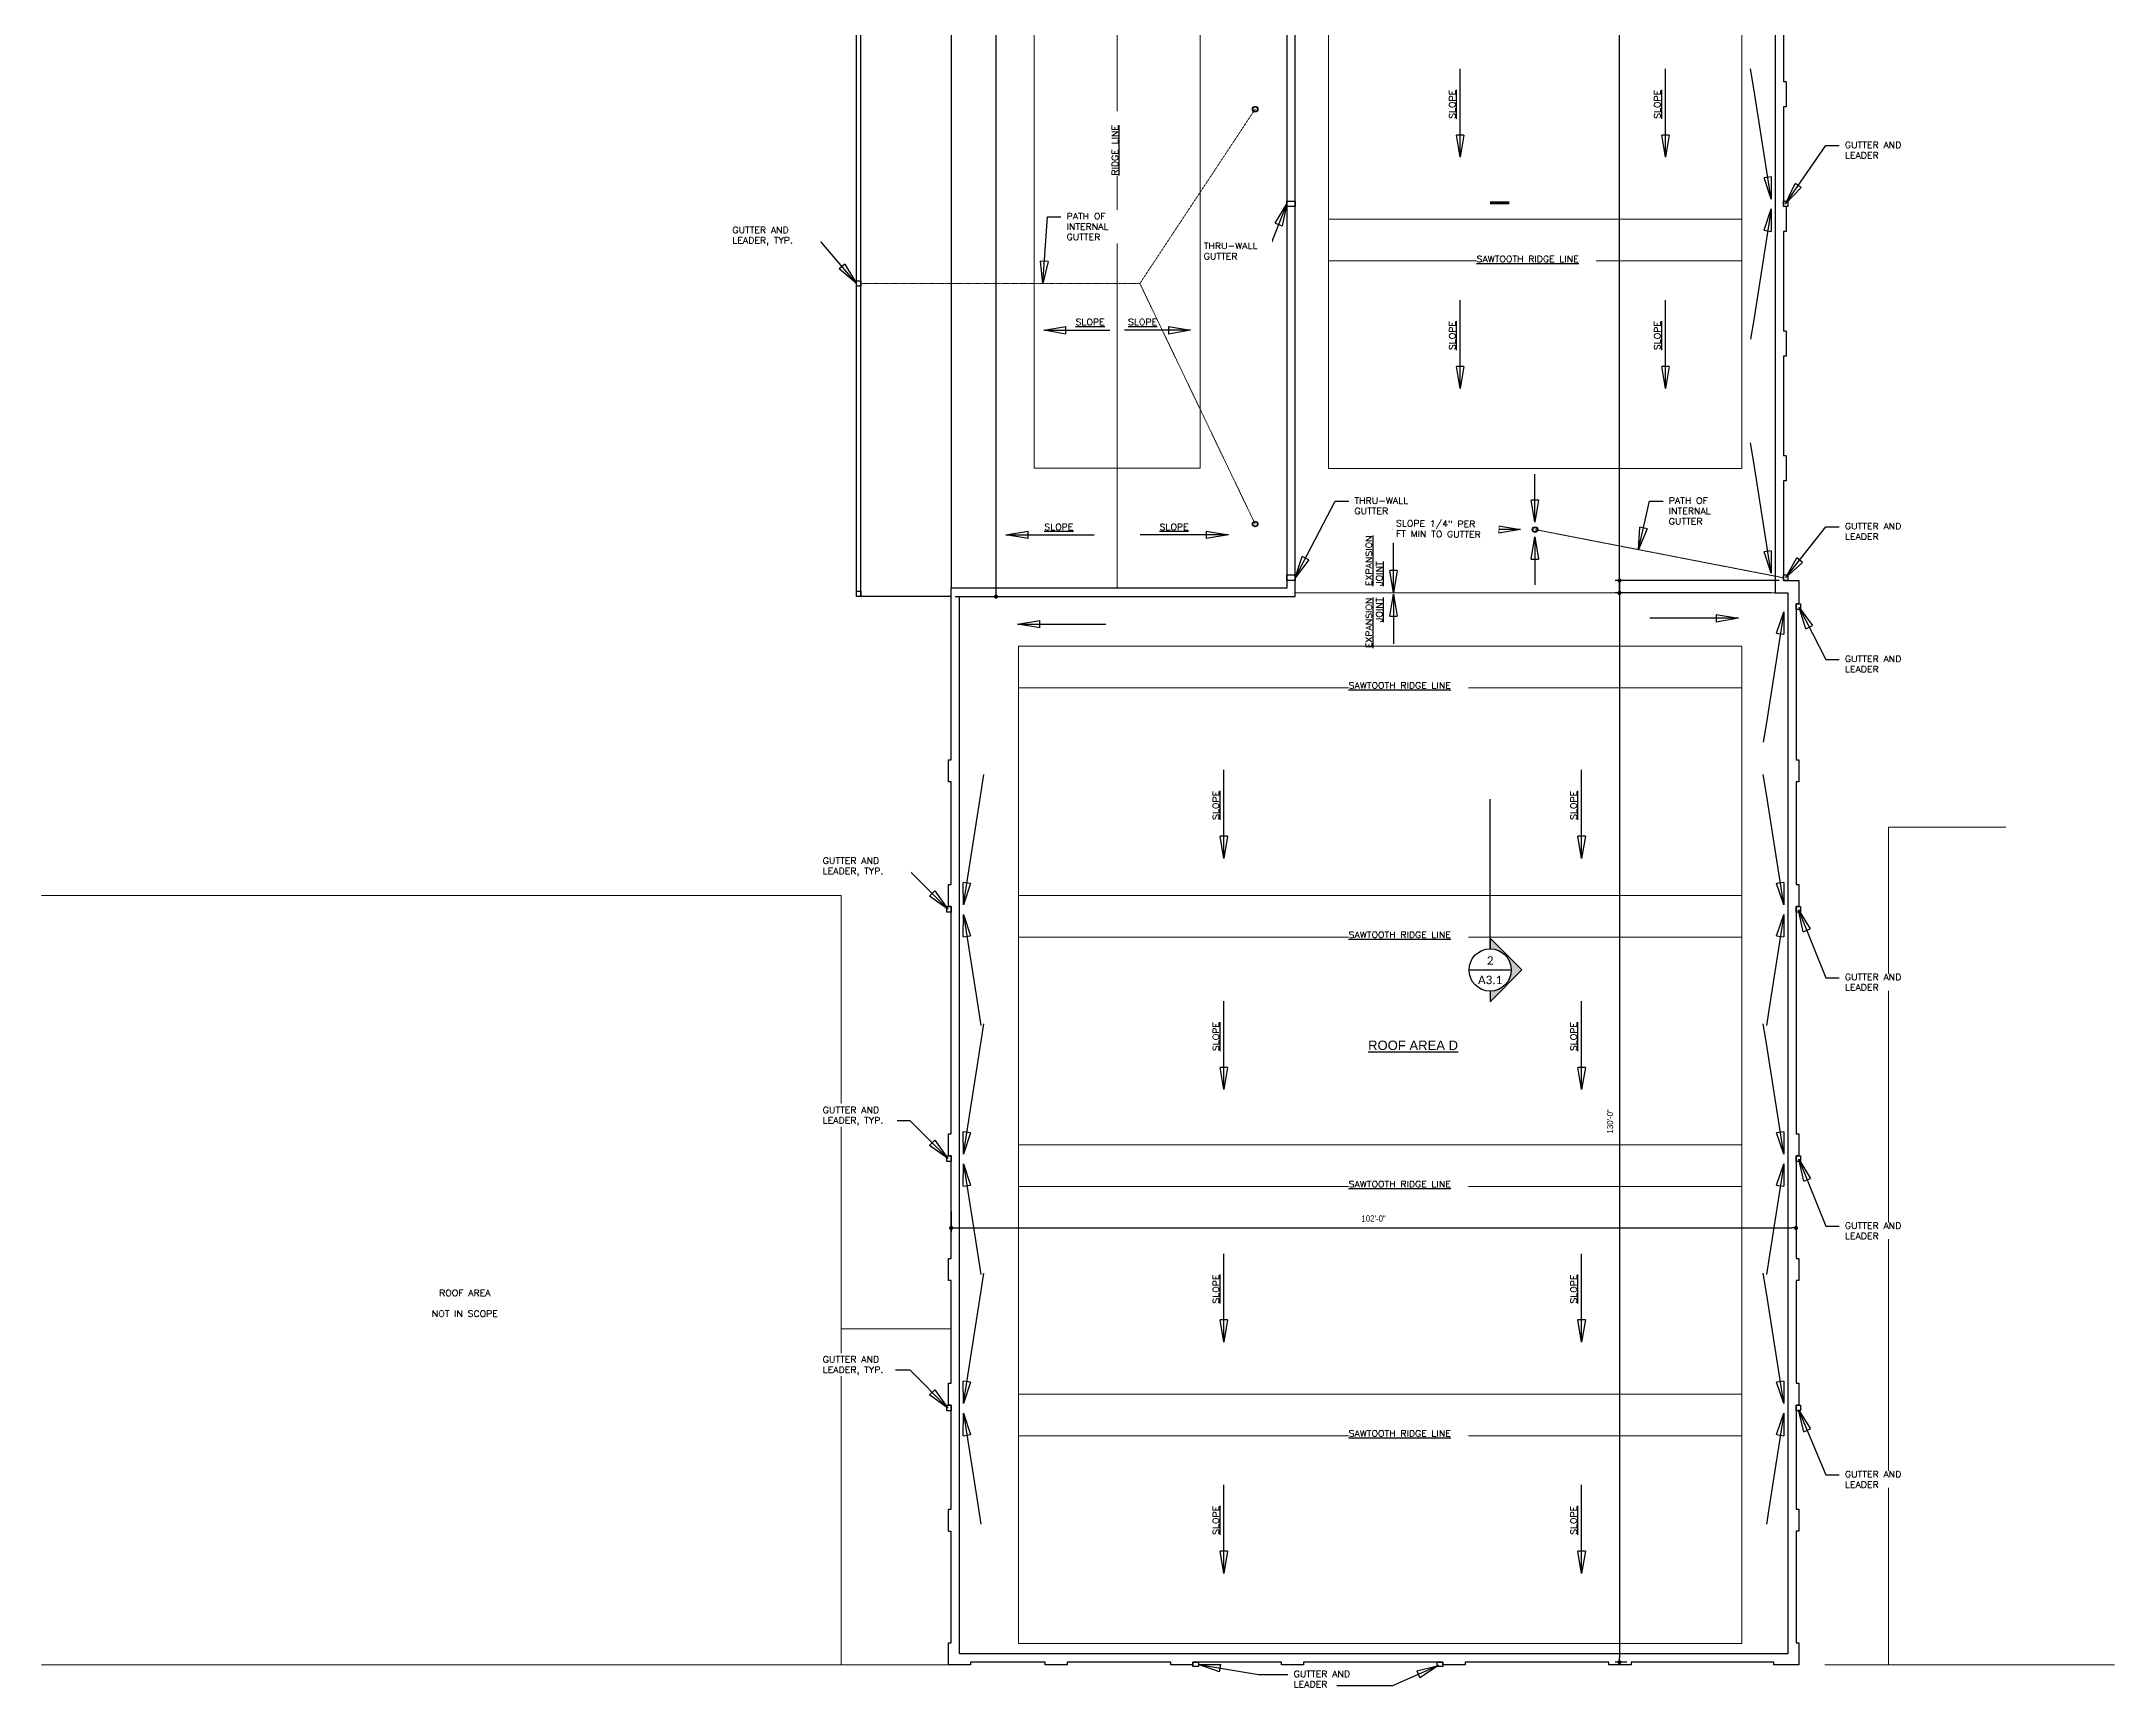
# Model space of a CAD drawing. Header units: inches. Extents: x -33163 to 19162, y -8858 to 30669.
# Drawn here: x -16000 to -13006, y 8688 to 11069 of the extents above; entities that cross this region are included whole.
import ezdxf
from ezdxf.enums import TextEntityAlignment as Align

# ---------------------------------------------------------------- set-up
doc = ezdxf.new("R2010")
doc.units = ezdxf.units.IN
doc.linetypes.add('HIDDEN4', pattern=[0.09375, 0.0625, -0.03125])
doc.layers.get('0').update_dxf_attribs({"color": 9, "lineweight": 0})
doc.layers.get('Defpoints').update_dxf_attribs({"color": 254})
for name, color, linetype, lineweight in [('A-ANNO-NOTE-08', 12, 'Continuous', 9), ('A-ANNO-SYMB-48', 12, 'Continuous', 9), ('A-ROOF-BELOW', 251, 'Continuous', 5), ('A-ROOF-EXIST', 7, 'Continuous', 30), ('A-ROOF-GLAZ-EXIST', 251, 'Continuous', 5)]:
    doc.layers.add(name, color=color, linetype=linetype, lineweight=lineweight)
doc.layers.add('A-ANNO-NOTE-96', color=12, linetype='Continuous')
doc.layers.add('A-ANNO-SYMB-16', color=12, linetype='Continuous')
doc.styles.add('arial', font='arial.ttf', dxfattribs={"width": 0.9})
doc.styles.add('GENERATED_STYLE_1', font='arial.ttf')
doc.styles.add('PDF Calibri', font='calibri.ttf')
doc.styles.add('ROMANS', font='romans.shx', dxfattribs={"width": 1.1})
doc.styles.add('TXT-STD-1-4', font='romans.shx', dxfattribs={"width": 0.8, "height": 4.5})
doc.dimstyles.new('Dim 16', dxfattribs={"dimscale": 16, "dimtxt": 0.09375, "dimasz": 0.0625, "dimexe": 0.0625, "dimexo": 0.0625, "dimgap": 0.09375, "dimtad": 1, "dimdec": 4, "dimzin": 3, "dimdsep": 46, "dimlunit": 4, "dimtxsty": 'ROMANS', "dimblk1": 'ARCHTICK', "dimblk2": 'ARCHTICK', "dimsah": 1, "dimcen": 0.0625, "dimdle": 0.0625, "dimclrd": 2, "dimclre": 2, "dimclrt": 3, "dimaunit": 1, "dimazin": 0, "dimtm": 1e-09, "dimtfac": 1, "dimtdec": 4, "dimtmove": 2, "dimatfit": 3, "dimldrblk": 'CLOSEDBLANK', "dimfxl": 1, "dimtolj": 1, "dimtzin": 3, "dimarcsym": 0})
doc.dimstyles.new('Dim 96', dxfattribs={"dimscale": 96, "dimtxt": 0.09375, "dimasz": 0.0625, "dimexe": 0.0625, "dimexo": 0.0625, "dimgap": 0.09375, "dimtad": 1, "dimdec": 4, "dimzin": 3, "dimdsep": 46, "dimlunit": 4, "dimtxsty": 'ROMANS', "dimblk1": 'ARCHTICK', "dimblk2": 'ARCHTICK', "dimsah": 1, "dimcen": 0.0625, "dimdle": 0.0625, "dimclrd": 2, "dimclre": 2, "dimclrt": 3, "dimaunit": 1, "dimazin": 0, "dimtm": 1e-09, "dimtfac": 1, "dimtdec": 4, "dimtmove": 2, "dimatfit": 3, "dimldrblk": 'CLOSEDBLANK', "dimfxl": 1, "dimtolj": 1, "dimtzin": 3, "dimarcsym": 0})

# ---------------------------------------------------------------- blocks, each defined once
blk = doc.blocks.new('A$C1D3A682B')
blk.add_hatch(color=256).paths.add_polyline_path([(54.00000011621694, 27.00000000586647), (45.00000011622171, 27.00000000586647, -1), (9.000000116219894, 27.00000000586647), (1.162167109214352e-07, 27.0000000058667), (27.00000011621694, 5.86646820011083e-09)])
for p, q in [((1.162169382951106e-07, 27.00000000586647), (9.000000116216938, 27.00000000586647)), ((27.00000011621694, 5.86646820011083e-09), (1.162169382951106e-07, 27.00000000586647)), ((54.00000011621694, 27.00000000586647), (27.00000011621694, 5.86646820011083e-09)), ((45.00000011621694, 27.00000000586647), (54.00000011621694, 27.00000000586647))]:
    blk.add_line(p, q)
blk = doc.blocks.new('SYM-DETAIL')
blk.add_line((-15.00000000000091, 0), (15.00000000000091, 0))
blk.add_circle((0, 0), 15.00000000000088)
at = {"style": 'TXT-STD-1-4', "width": 0.8}
for tag, p in [('DETAIL', (0, 6.743589820101306)), ('SHEET', (0, -7.051282109740441))]:
    blk.add_attdef(tag, text='', height=6, dxfattribs=at).set_placement(p, align=Align.MIDDLE)
blk = doc.blocks.new('_Dot')
at = {"color": 0, "linetype": 'ByBlock', "lineweight": -2}
blk.add_line((-0.5, 0), (-1, 0), dxfattribs=at)
at = {"color": 0, "linetype": 'ByBlock', "const_width": 0.5}
blk.add_lwpolyline([(-0.25, 0, 1), (0.25, 0, 1)], format="xyb", close=True, dxfattribs=at)
blk = doc.blocks.new('*D66')
at = {"layer": 'A-ANNO-SYMB-48', "lineweight": -2, "transparency": 16777216}
for p, q in [((-14686.10479361622, 9379.690311414812), (-14686.10479361622, 9349.717185522968)), ((-14680.10479361622, 9355.717185522968), (-13471.74048730374, 9355.717185522968)), ((-13465.74048730374, 9369.860933982676), (-13465.74048730374, 9349.717185522968))]:
    blk.add_line(p, q, dxfattribs=at)
at = {"layer": 'Defpoints', "color": 0, "transparency": 16777216}
for p in [(-14686.10479361622, 9385.690311414812), (-13465.74048730374, 9375.860933982676), (-13465.74048730374, 9355.717185522968)]:
    blk.add_point(p, dxfattribs=at)
at = {"layer": 'A-ANNO-SYMB-48', "lineweight": -2, "transparency": 16777216, "xscale": 6, "yscale": 6, "zscale": 6, "rotation": 180}
blk.add_blockref('_Dot', (-14686.10479361622, 9355.717185522968), dxfattribs=at)
at = {"layer": 'A-ANNO-SYMB-48', "lineweight": -2, "transparency": 16777216, "xscale": 6, "yscale": 6, "zscale": 6}
blk.add_blockref('_Dot', (-13465.74048730374, 9355.717185522968), dxfattribs=at)
at = {"layer": 'A-ANNO-SYMB-48', "transparency": 16777216, "insert": (-14075.92264045998, 9369.312342412462), "char_height": 9, "attachment_point": 5, "style": 'arial'}
blk.add_mtext('\\A1;102\'-0"', dxfattribs=at)
blk = doc.blocks.new('_ClosedBlank')
at = {"color": 0, "lineweight": -2}
for p, q in [((-1, 0.1666666666669698), (0, 0)), ((-1, 0.1666666666669698), (-1, -0.1666666666669698)), ((0, 0), (-1, -0.1666666666669698))]:
    blk.add_line(p, q, dxfattribs=at)
blk = doc.blocks.new('*D67')
at = {"layer": 'A-ANNO-SYMB-48', "lineweight": -2, "transparency": 16777216}
for p, q in [((-13489.95506053529, 10290.55109967129), (-13726.78722526388, 10290.55109967129)), ((-13720.78722526388, 10284.55109967129), (-13720.78722526388, 8734.73182973212)), ((-13710.01992677485, 8728.73182973212), (-13726.78722526388, 8728.73182973212))]:
    blk.add_line(p, q, dxfattribs=at)
at = {"layer": 'Defpoints', "color": 0, "transparency": 16777216}
for p in [(-13483.95506053529, 10290.55109967129), (-13720.78722526388, 8728.73182973212), (-13704.01992677485, 8728.73182973212)]:
    blk.add_point(p, dxfattribs=at)
at = {"layer": 'A-ANNO-SYMB-48', "lineweight": -2, "transparency": 16777216, "xscale": 6, "yscale": 6, "zscale": 6}
for p, rotation in [((-13720.78722526388, 10290.55109967129), 90), ((-13720.78722526388, 8728.73182973212), 270)]:
    blk.add_blockref('_Dot', p, dxfattribs=dict(at, rotation=rotation))
at = {"layer": 'A-ANNO-SYMB-48', "transparency": 16777216, "insert": (-13734.38545173045, 9509.641464701708), "char_height": 9, "attachment_point": 5, "rotation": 90, "style": 'arial'}
blk.add_mtext('\\A1;130\'-0"', dxfattribs=at)
blk = doc.blocks.new('*D69')
at = {"layer": 'A-ANNO-SYMB-48', "lineweight": -2, "transparency": 16777216}
for p, q in [((-13654.43607750798, 13521.57117646441), (-13726.78722526387, 13521.57117646441)), ((-13720.78722526387, 10278.65623433153), (-13720.78722526387, 13515.57117646441)), ((-13501.95506053528, 10272.65623433153), (-13726.78722526387, 10272.65623433153))]:
    blk.add_line(p, q, dxfattribs=at)
at = {"layer": 'Defpoints', "color": 0, "transparency": 16777216}
for p in [(-13720.78722526387, 13521.57117646441), (-13648.43607750798, 13521.57117646441), (-13495.95506053528, 10272.65623433153)]:
    blk.add_point(p, dxfattribs=at)
at = {"layer": 'A-ANNO-SYMB-48', "lineweight": -2, "transparency": 16777216, "xscale": 6, "yscale": 6, "zscale": 6}
for p, rotation in [((-13720.78722526387, 13521.57117646441), 90), ((-13720.78722526387, 10272.65623433153), 270)]:
    blk.add_blockref('_Dot', p, dxfattribs=dict(at, rotation=rotation))
at = {"layer": 'A-ANNO-SYMB-48', "transparency": 16777216, "insert": (-13735.67575482046, 11416.59663310246), "char_height": 9, "attachment_point": 5, "rotation": 90, "style": 'arial'}
blk.add_mtext('\\A1;271\'-0"', dxfattribs=at)
blk = doc.blocks.new('*D71')
at = {"layer": 'A-ANNO-SYMB-48', "lineweight": -2, "transparency": 16777216}
for p, q in [((-14649.73197058109, 13521.57117646441), (-14615.26675955877, 13521.57117646441)), ((-14621.26675955877, 10273.37032723969), (-14621.26675955877, 13515.57117646441)), ((-14680.10479361623, 10267.37032723969), (-14615.26675955877, 10267.37032723969))]:
    blk.add_line(p, q, dxfattribs=at)
at = {"layer": 'Defpoints', "color": 0, "transparency": 16777216}
for p in [(-14655.73197058109, 13521.57117646441), (-14621.26675955877, 13521.57117646441), (-14686.10479361623, 10267.37032723969)]:
    blk.add_point(p, dxfattribs=at)
at = {"layer": 'A-ANNO-SYMB-48', "lineweight": -2, "transparency": 16777216, "xscale": 6, "yscale": 6, "zscale": 6}
for p, rotation in [((-14621.26675955877, 13521.57117646441), 90), ((-14621.26675955877, 10267.37032723969), 270)]:
    blk.add_blockref('_Dot', p, dxfattribs=dict(at, rotation=rotation))
at = {"layer": 'A-ANNO-SYMB-48', "transparency": 16777216, "insert": (-14636.14919835328, 11322.74268641676), "char_height": 9, "attachment_point": 5, "rotation": 90, "style": 'arial'}
blk.add_mtext('\\A1;271\'-0"', dxfattribs=at)
blk = doc.blocks.new('_ArchTick')
at = {"color": 0, "linetype": 'ByBlock', "const_width": 0.15}
blk.add_lwpolyline([(-0.5, -0.5), (0.5, 0.5)], dxfattribs=at)

msp = doc.modelspace()

# ---------------------------------------------------------------- linework, layer by layer
at = {"layer": 'A-ANNO-SYMB-16'}
msp.add_line((-13907.56494444538, 9758.808800645522), (-13907.56494444538, 9974.707023599953), dxfattribs=at)
msp.add_lwpolyline([(-13879.94576009807, 10835.91000041895, 4.072991416465083, 4.072991416465083, 0), (-13907.56494444538, 10835.91000041895, 0, 0, 0), (-13907.56494444538, 10503.91342428993, 0, 0, 0)], format="xyseb", dxfattribs=at)
at = {"layer": 'A-ROOF-BELOW', "linetype": 'HIDDEN4'}
for p, q in [((-14816.63395547426, 10719.52509908064), (-14413.52250433585, 10719.52509908064)), ((-13842.65413269674, 10364.1274275437), (-13483.95506053528, 10294.56536749283))]:
    msp.add_line(p, q, dxfattribs=at)
at = {"layer": 'A-ROOF-BELOW'}
msp.add_line((-13495.95506053528, 10272.65623433153), (-14189.1572410693, 10272.65623433153), dxfattribs=at)
at = {"layer": 'A-ROOF-BELOW', "linetype": 'Continuous'}
for p, q in [((-13162.56081872878, 9934.570636642042), (-13331.99222124448, 9934.570636642042)), ((-13331.99222124448, 9934.570636642042), (-13331.99222124448, 8724.731829732118)), ((-14845.13599777131, 9835.720474363356), (-15999.98048119884, 9835.720474363356)), ((-14845.13599777131, 9835.720474363356), (-14845.13599777131, 8724.731829732118)), ((-14845.13599777131, 9210.198059636685), (-14686.10479361622, 9210.198059636685)), ((-14690.10479361622, 8724.731829732118), (-15999.98048119884, 8724.731829732118)), ((-13424.29607330394, 8724.731829732118), (-13005.7559858216, 8724.731829732118))]:
    msp.add_line(p, q, dxfattribs=at)
at = {"layer": 'A-ROOF-EXIST'}
for p, q in [((-14823.01358672819, 10267.37032723969), (-14823.01358672819, 13509.5711764644)), ((-14816.63395547426, 10267.37032723969), (-14816.63395547426, 13509.5711764644)), ((-14201.1572410693, 13505.43304884194), (-14201.1572410693, 10279.37032723969)), ((-14189.1572410693, 10267.37032723969), (-14189.1572410693, 13505.43304884194)), ((-13495.95506053527, 13505.43304884194), (-13495.95506053528, 10272.65623433153)), ((-14686.10479361622, 13502.49987178511), (-14686.10479361622, 10279.37032723969)), ((-13483.95506053528, 11154.55729042788), (-13483.95506053528, 11010.55729042788)), ((-13479.95506053528, 11010.55729042788), (-13483.95506053528, 11010.55729042788)), ((-13479.95506053528, 11010.55729042788), (-13479.95506053528, 10974.55729042788)), ((-13479.95506053528, 10974.55729042788), (-13483.95506053528, 10974.55109967128)), ((-13483.95506053528, 10974.55109967128), (-13483.95506053528, 10830.55729042788)), ((-13479.95506053528, 10830.55729042788), (-13483.95506053528, 10830.55729042788)), ((-13479.95506053528, 10830.55729042788), (-13479.95506053528, 10794.55729042788)), ((-13479.95506053528, 10794.55729042788), (-13483.95506053528, 10794.55109967129)), ((-13483.95506053528, 10794.55109967129), (-13483.95506053528, 10650.55729042788)), ((-13479.95506053528, 10650.55729042788), (-13483.95506053528, 10650.55729042788)), ((-13479.95506053528, 10650.55729042788), (-13479.95506053528, 10614.55729042788)), ((-13479.95506053528, 10614.55729042788), (-13483.95506053528, 10614.55729042788)), ((-13483.95506053528, 10614.55729042788), (-13483.95506053528, 10470.55729042788)), ((-13479.95506053528, 10470.55729042788), (-13483.95506053528, 10470.55729042788)), ((-13479.95506053528, 10470.55729042788), (-13479.95506053528, 10434.55729042788)), ((-13479.95506053528, 10434.55729042788), (-13483.95506053528, 10434.55729042788)), ((-13483.95506053528, 10434.55729042788), (-13483.95506053528, 10290.55109967129)), ((-14201.1572410693, 10279.37032723969), (-14686.10479361622, 10279.37032723969)), ((-14686.10479361622, 10031.67276020339), (-14686.10479361622, 10279.37032723969)), ((-13495.95506053528, 10272.65623433153), (-13477.74048730374, 10272.65623433153)), ((-13483.95506053528, 10290.55109967129), (-13461.74048730374, 10290.55109967129)), ((-13477.74048730374, 10272.65623433153), (-13477.74048730374, 8740.731829732118)), ((-13461.74048730374, 10290.55109967129), (-13461.74048730374, 10256.73359409111)), ((-14686.10479361622, 10267.37032723969), (-14816.63395547426, 10267.37032723969)), ((-14674.10479361622, 8740.731829732118), (-14674.10479361622, 10267.37032723969)), ((-14674.10479361622, 10267.37032723969), (-14189.1572410693, 10267.37032723969)), ((-13461.74048730374, 10256.73359409111), (-13465.74048730374, 10256.73359409111)), ((-13465.74048730374, 10256.73359409111), (-13465.74048730374, 10031.67276020339)), ((-14690.10479361622, 9999.67276020339), (-14690.10479361622, 10031.67276020339)), ((-14690.10479361622, 10031.67276020339), (-14686.10479361622, 10031.67276020339)), ((-13465.74048730374, 10031.67276020339), (-13461.74048730374, 10031.67276020339)), ((-13461.74048730374, 10031.67276020339), (-13461.74048730374, 9999.67276020339)), ((-14686.10479361622, 9999.67276020339), (-14690.10479361622, 9999.67276020339)), ((-14686.10479361622, 9851.720474363356), (-14686.10479361622, 9999.67276020339)), ((-13461.74048730374, 9999.67276020339), (-13465.74048730374, 9999.67276020339)), ((-13465.74048730374, 9999.67276020339), (-13465.74048730374, 9851.720474363356)), ((-14690.10479361622, 9819.720474363356), (-14690.10479361622, 9851.720474363356)), ((-14690.10479361622, 9851.720474363356), (-14686.10479361622, 9851.720474363356)), ((-13465.74048730374, 9851.720474363356), (-13461.74048730374, 9851.720474363356)), ((-13461.74048730374, 9851.720474363356), (-13461.74048730374, 9819.720474363356)), ((-14686.10479361622, 9819.720474363356), (-14690.10479361622, 9819.720474363356)), ((-14686.10479361622, 9491.718861871967), (-14686.10479361622, 9819.720474363356)), ((-13461.74048730374, 9819.720474363356), (-13465.74048730374, 9819.720474363356)), ((-13465.74048730374, 9819.720474363356), (-13465.74048730374, 9491.718861871967)), ((-14690.10479361622, 9459.718861871967), (-14690.10479361622, 9491.718861871967)), ((-14690.10479361622, 9491.718861871967), (-14686.10479361622, 9491.718861871967)), ((-13465.74048730374, 9491.718861871967), (-13461.74048730374, 9491.718861871967)), ((-13461.74048730374, 9491.718861871967), (-13461.74048730374, 9459.718861871967)), ((-14686.10479361622, 9459.718861871967), (-14690.10479361622, 9459.718861871967)), ((-14686.10479361622, 9311.661760957657), (-14686.10479361622, 9459.718861871967)), ((-13461.74048730374, 9459.718861871967), (-13465.74048730374, 9459.718861871967)), ((-13465.74048730374, 9459.718861871967), (-13465.74048730374, 9311.661760957657)), ((-14690.10479361622, 9279.661760957657), (-14690.10479361622, 9311.661760957657)), ((-14690.10479361622, 9311.661760957657), (-14686.10479361622, 9311.661760957657)), ((-13465.74048730374, 9311.661760957657), (-13461.74048730374, 9311.661760957657)), ((-13461.74048730374, 9311.661760957657), (-13461.74048730374, 9279.661760957657)), ((-14686.10479361622, 9279.661760957657), (-14690.10479361622, 9279.661760957657)), ((-14686.10479361622, 9131.627053092925), (-14686.10479361622, 9279.661760957657)), ((-13461.74048730374, 9279.661760957657), (-13465.74048730374, 9279.661760957657)), ((-13465.74048730374, 9279.661760957657), (-13465.74048730374, 9131.604660043347)), ((-14690.10479361622, 9099.627053092925), (-14690.10479361622, 9131.627053092925)), ((-14690.10479361622, 9131.627053092925), (-14686.10479361622, 9131.627053092925)), ((-13465.74048730374, 9131.604660043347), (-13461.74048730374, 9131.604660043347)), ((-13461.74048730374, 9131.604660043347), (-13461.74048730374, 9099.604660043347)), ((-14686.10479361622, 9099.627053092925), (-14690.10479361622, 9099.627053092925)), ((-14686.10479361622, 8949.684153407958), (-14686.10479361622, 9099.627053092925)), ((-13461.74048730374, 9099.604660043347), (-13465.74048730374, 9099.604660043347)), ((-13465.74048730374, 9099.604660043347), (-13465.74048730374, 8949.684153407958)), ((-14690.10479361622, 8917.684153407958), (-14690.10479361622, 8949.684153407958)), ((-14690.10479361622, 8949.684153407958), (-14686.10479361622, 8949.684153407958)), ((-13465.74048730374, 8949.684153407958), (-13461.74048730374, 8949.684153407958)), ((-13461.74048730374, 8949.684153407958), (-13461.74048730374, 8917.684153407958)), ((-14690.10479361622, 8917.684153407958), (-14686.10479361622, 8917.684153407958)), ((-14686.10479361622, 8756.731829732118), (-14686.10479361622, 8917.684153407958)), ((-13461.74048730374, 8917.684153407958), (-13465.74048730374, 8917.684153407958)), ((-13465.74048730374, 8917.684153407958), (-13465.74048730374, 8756.731829732118)), ((-14690.10479361622, 8724.731829732118), (-14690.10479361622, 8756.731829732118)), ((-14690.10479361622, 8756.731829732118), (-14686.10479361622, 8756.731829732118)), ((-13465.74048730374, 8756.731829732118), (-13461.74048730374, 8756.731829732118)), ((-13461.74048730374, 8756.731829732118), (-13461.74048730374, 8724.731829732118)), ((-14658.10479361622, 8724.731829732118), (-14690.10479361622, 8724.731829732118)), ((-13477.74048730374, 8740.731829732118), (-14674.10479361622, 8740.731829732118)), ((-14550.40197736496, 8728.731829732118), (-14658.10479361622, 8728.731829732118)), ((-14658.10479361622, 8728.731829732118), (-14658.10479361622, 8724.731829732118)), ((-14550.40197736496, 8724.731829732118), (-14550.40197736496, 8728.731829732118)), ((-14518.40197736496, 8724.731829732118), (-14550.40197736496, 8724.731829732118)), ((-14368.96768074547, 8728.731829732118), (-14518.40197736496, 8728.731829732118)), ((-14518.40197736496, 8728.731829732118), (-14518.40197736496, 8724.731829732118)), ((-14368.96768074547, 8724.731829732118), (-14368.96768074547, 8728.731829732118)), ((-14336.96768074547, 8724.731829732118), (-14368.96768074547, 8724.731829732118)), ((-14209.1357015821, 8728.731829732118), (-14336.96768074547, 8728.731829732118)), ((-14336.96768074547, 8728.731829732118), (-14336.96768074547, 8724.731829732118)), ((-14209.1357015821, 8724.731829732118), (-14209.1357015821, 8728.731829732118)), ((-14177.1357015821, 8724.731829732118), (-14209.1357015821, 8724.731829732118)), ((-13975.89503819583, 8728.731829732118), (-14177.1357015821, 8728.731829732118)), ((-14177.1357015821, 8728.731829732118), (-14177.1357015821, 8724.731829732118)), ((-13975.89503819583, 8724.731829732118), (-13975.89503819583, 8728.731829732118)), ((-13943.89503819583, 8724.731829732118), (-13975.89503819583, 8724.731829732118)), ((-13736.01992677484, 8728.731829732118), (-13943.89503819583, 8728.731829732118)), ((-13943.89503819583, 8728.731829732118), (-13943.89503819583, 8724.731829732118)), ((-13736.01992677484, 8724.731829732118), (-13736.01992677484, 8728.731829732118)), ((-13704.01992677484, 8724.731829732118), (-13736.01992677484, 8724.731829732118)), ((-13497.74048730374, 8728.731829732118), (-13704.01992677484, 8728.731829732118)), ((-13704.01992677484, 8728.731829732118), (-13704.01992677484, 8724.731829732118)), ((-13497.74048730374, 8724.731829732118), (-13497.74048730374, 8728.731829732118)), ((-13461.74048730374, 8724.731829732118), (-13497.74048730374, 8724.731829732118))]:
    msp.add_line(p, q, dxfattribs=at)
at = {"layer": 'A-ROOF-EXIST', "flags": 128}
for points in [[(-14189.1572410693, 10830.55729042788), (-14201.1572410693, 10830.55729042788), (-14201.1572410693, 10838.58582607097), (-14189.1572410693, 10838.58582607097)], [(-13477.57542928135, 10830.55729042788), (-13483.95506053528, 10830.55729042788), (-13483.95506053528, 10838.58582607097), (-13477.57542928135, 10838.58582607097)], [(-14816.63395547426, 10715.51083125909), (-14823.01358672819, 10715.51083125909), (-14823.01358672819, 10723.53936690219), (-14816.63395547426, 10723.53936690219)], [(-14816.63395547426, 10267.37032723969), (-14823.01358672819, 10267.37032723969), (-14823.01358672819, 10275.39886288278), (-14816.63395547426, 10275.39886288278)], [(-14189.1572410693, 10290.55109967129), (-14201.1572410693, 10290.55109967129), (-14201.1572410693, 10298.57963531438), (-14189.1572410693, 10298.57963531438)], [(-13477.57542928135, 10290.55109967129), (-13483.95506053528, 10290.55109967129), (-13483.95506053528, 10298.57963531438), (-13477.57542928135, 10298.57963531438)], [(-13459.36085604982, 10248.70505844802), (-13465.74048730374, 10248.70505844802), (-13465.74048730374, 10256.73359409111), (-13459.36085604982, 10256.73359409111)], [(-14686.10479361622, 9811.691938720265), (-14692.48442487015, 9811.691938720265), (-14692.48442487015, 9819.720474363356), (-14686.10479361622, 9819.720474363356)], [(-13459.36085604982, 9811.691938720265), (-13465.74048730374, 9811.691938720265), (-13465.74048730374, 9819.720474363356), (-13459.36085604982, 9819.720474363356)], [(-14686.10479361622, 9451.690326228876), (-14692.48442487015, 9451.690326228876), (-14692.48442487015, 9459.718861871967), (-14686.10479361622, 9459.718861871967)], [(-13459.36085604982, 9451.690326228876), (-13465.74048730374, 9451.690326228876), (-13465.74048730374, 9459.718861871967), (-13459.36085604982, 9459.718861871967)], [(-14686.10479361622, 9091.576124400257), (-14692.48442487015, 9091.576124400257), (-14692.48442487015, 9099.604660043347), (-14686.10479361622, 9099.604660043347)], [(-13459.36085604982, 9091.576124400257), (-13465.74048730374, 9091.576124400257), (-13465.74048730374, 9099.604660043347), (-13459.36085604982, 9099.604660043347)], [(-14336.96768074547, 8722.352198478191), (-14336.96768074547, 8728.731829732118), (-14328.93914510238, 8728.731829732118), (-14328.93914510238, 8722.352198478191)], [(-13983.92357383893, 8722.352198478191), (-13983.92357383893, 8728.731829732118), (-13975.89503819583, 8728.731829732118), (-13975.89503819583, 8722.352198478191)]]:
    msp.add_lwpolyline(points, close=True, dxfattribs=at)
at = {"layer": 'A-ROOF-EXIST'}
for centre, radius in [((-14247.01282791729, 10971.19349792332), 4.014267821545218), ((-14247.01282791729, 10971.19349792332), 3.189815626963536), ((-14247.01282791729, 10372.21035563984), 4.014267821545218), ((-14247.01282791729, 10372.21035563984), 3.189815626963536), ((-13842.65413269674, 10364.1274275437), 4.014267821545218), ((-13842.65413269674, 10364.1274275437), 3.189815626963536)]:
    msp.add_circle(centre, radius, dxfattribs=at)
at = {"layer": 'A-ROOF-GLAZ-EXIST'}
for p, q in [((-14566.30956567718, 13332.65623433153), (-14566.30956567718, 10452.70995662845)), ((-14446.30956567718, 10452.70995662845), (-14446.30956567718, 13332.65623433153)), ((-14326.30956567718, 13332.65623433153), (-14326.30956567718, 10452.70995662845)), ((-14141.1572410693, 11172.41287678448), (-14141.1572410693, 10812.37231719331)), ((-13543.95506053528, 11172.41287678448), (-13543.95506053528, 10812.37231719331)), ((-14141.1572410693, 10812.37231719331), (-13543.95506053528, 10812.37231719331)), ((-14141.1572410693, 10812.37231719331), (-14141.1572410693, 10452.33175760214)), ((-13543.95506053528, 10812.37231719331), (-13543.95506053528, 10452.33175760214)), ((-14326.30956567718, 10452.70995662845), (-14566.30956567718, 10452.70995662845)), ((-14446.30956567718, 10452.70995662845), (-14446.30956567718, 10279.37032723969)), ((-14141.1572410693, 10452.33175760214), (-13543.95506053528, 10452.33175760214)), ((-14588.9072410693, 10195.76103395453), (-14588.9072410693, 9835.720474363356)), ((-13543.95506053528, 10195.76103395453), (-14588.9072410693, 10195.76103395453)), ((-13543.95506053528, 10195.76103395453), (-13543.95506053528, 9835.720474363356)), ((-14588.9072410693, 9835.720474363356), (-14588.9072410693, 9475.679914772183)), ((-14588.9072410693, 9835.720474363356), (-13543.95506053528, 9835.720474363356)), ((-14588.9072410693, 9835.720474363356), (-13543.95506053528, 9835.720474363356)), ((-13543.95506053528, 9835.720474363356), (-13543.95506053528, 9475.679914772183)), ((-14588.9072410693, 9475.679914772183), (-13543.95506053528, 9475.679914772183)), ((-14588.9072410693, 9475.679914772183), (-14588.9072410693, 9115.63935518101)), ((-14588.9072410693, 9475.679914772183), (-13543.95506053528, 9475.679914772183)), ((-13543.95506053528, 9475.679914772183), (-13543.95506053528, 9115.63935518101)), ((-14588.9072410693, 9115.63935518101), (-13543.95506053528, 9115.63935518101)), ((-14588.9072410693, 9115.63935518101), (-14588.9072410693, 8755.598795589834)), ((-13543.95506053528, 9115.63935518101), (-13543.95506053528, 8755.598795589834)), ((-14588.9072410693, 8755.598795589834), (-13543.95506053528, 8755.598795589834))]:
    msp.add_line(p, q, dxfattribs=at)
for points in [[(-13543.95506053528, 10812.37231719331), (-13543.95506053528, 10752.37231719331), (-14141.1572410693, 10752.37231719331), (-14141.1572410693, 10812.37231719331)], [(-13543.95506053528, 9835.720474363356), (-13543.95506053528, 9775.720474363356), (-14588.9072410693, 9775.720474363356), (-14588.9072410693, 9835.720474363356)], [(-13543.95506053528, 9475.679914772183), (-13543.95506053528, 9415.679914772183), (-14588.9072410693, 9415.679914772183), (-14588.9072410693, 9475.679914772183)], [(-13543.95506053528, 9115.63935518101), (-13543.95506053528, 9055.63935518101), (-14588.9072410693, 9055.63935518101), (-14588.9072410693, 9115.63935518101)]]:
    msp.add_lwpolyline(points, close=True, dxfattribs=at)

# ---------------------------------------------------------------- block references
at = {"layer": 'A-ANNO-SYMB-16', "xscale": -1.697079756860451, "yscale": 1.697079756860451, "zscale": 1.697079756860554, "rotation": 90}
msp.add_blockref('A$C1D3A682B', (-13861.7437910002, 9774.08251865449), dxfattribs=at)
at = {"layer": 'A-ANNO-SYMB-16'}
ref = msp.add_blockref('SYM-DETAIL', (-13907.56494444539, 9728.261365022034), dxfattribs=dict(at, xscale=2.036495708232541, yscale=2.036495708232541, zscale=2.036495708232541))
ref.add_attrib('DETAIL', '2', dxfattribs={"layer": '0', "height": 12.21897424939525, "style": 'PDF Calibri'}).set_placement((-13907.56494444539, 9741.994656748753), align=Align.MIDDLE)
ref.add_attrib('SHEET', 'A3.1', dxfattribs={"layer": '0', "height": 12.21897424939525, "style": 'PDF Calibri'}).set_placement((-13907.56494444539, 9713.901459268003), align=Align.MIDDLE)

# ---------------------------------------------------------------- texts
at = {"layer": 'A-ANNO-NOTE-96', "attachment_point": 1, "bg_fill": 3, "box_fill_scale": 2.5, "bg_fill_color": 256, "bg_fill_transparency": 0}
for s, insert, char_height, width, style in [('\\A1;{\\LROOF AREA D}', (-14083.86827965297, 9626.18797841808), 13.5, 139.0483528929616, 'GENERATED_STYLE_1'), ('\\A1;\\pxqc;ROOF AREA\\P\\PNOT IN SCOPE', (-15448.32445611704, 9266.416819636923), 9, 119.7128395125328, 'ROMANS')]:
    msp.add_mtext(s, dxfattribs=dict(at, insert=insert, char_height=char_height, width=width, style=style))

# ---------------------------------------------------------------- dimensions: what is measured, and where the dimension line sits
at = {"layer": 'A-ANNO-SYMB-48'}
for base, p1, p2, picture, middle in [((-14621.26675955877, 13521.57117646441), (-14686.10479361622, 10267.37032723969), (-14655.73197058108, 13521.5711764644), '*D71', (-14636.14919835328, 11322.74268641676)), ((-13720.78722526387, 13521.57117646441), (-13495.95506053527, 10272.65623433153), (-13648.43607750797, 13521.5711764644), '*D69', (-13735.67575482046, 11416.59663310246))]:
    dim = msp.add_linear_dim(base=base, p1=p1, p2=p2, angle=90, dimstyle='Dim 96', override={"dimrnd": 12, "dimtxsty": 'arial', "dimblk1": 'Dot', "dimblk2": 'Dot', "dimclrd": 256, "dimclre": 256, "dimclrt": 256}, dxfattribs=at)
    dim.commit()
    dim.dimension.update_dxf_attribs({"geometry": picture, "text_midpoint": middle, "dimtype": 160})
dim = msp.add_linear_dim(base=(-13720.78722526388, 8728.73182973212), p1=(-13483.95506053528, 10290.55109967129), p2=(-13704.01992677484, 8728.731829732116), angle=90, dimstyle='Dim 96', override={"dimrnd": 12, "dimtxsty": 'arial', "dimblk1": 'Dot', "dimblk2": 'Dot', "dimclrd": 256, "dimclre": 256, "dimclrt": 256}, dxfattribs=at)
dim.commit()
dim.dimension.update_dxf_attribs({"geometry": '*D67', "text_midpoint": (-13734.38545173045, 9509.641464701708)})
dim = msp.add_linear_dim(base=(-13465.74048730374, 9355.717185522968), p1=(-14686.10479361622, 9385.690311414812), p2=(-13465.74048730374, 9375.860933982676), dimstyle='Dim 96', override={"dimrnd": 12, "dimtxsty": 'arial', "dimblk1": 'Dot', "dimblk2": 'Dot', "dimclrd": 256, "dimclre": 256, "dimclrt": 256}, dxfattribs=at)
dim.commit()
dim.dimension.update_dxf_attribs({"geometry": '*D66', "text_midpoint": (-14075.92264045998, 9369.312342412462)})

# ---------------------------------------------------------------- leaders
at = {"layer": 'A-ANNO-NOTE-08'}
for points in [[(-13950.75690759227, 10901.65804712899), (-13950.75690759227, 11005.82889306817), (-13950.75690759227, 11029.34359972165)], [(-13654.39204142927, 10901.65804712899), (-13654.39204142927, 11005.82889306817), (-13654.39204142927, 11029.34359972165)], [(-13501.81642011626, 10841.11431253981), (-13526.83852496438, 11001.12009768173), (-13531.33814184097, 11029.2312987345)], [(-13480.86028080461, 10834.69532761428), (-13422.87047342429, 10918.61189572095), (-13403.39564288848, 10918.61189572095)], [(-14553.68654929, 10719.52509908064), (-14547.12021684259, 10815.75359522511), (-14527.64538630679, 10815.75359522511)], [(-14201.1572410693, 10834.57155824942), (-14230.60334875193, 10760.68585393325), (-14261.1927480038, 10760.68585393325)], [(-13501.81642011626, 10827.17986757754), (-13526.83852496438, 10667.17408243563), (-13531.33814184097, 10639.06288138286)], [(-14823.01358672819, 10719.52509908064), (-14875.66029047553, 10781.3211697661), (-14902.65910181563, 10781.3211697661)], [(-13950.75690759227, 10567.77250369932), (-13950.75690759227, 10671.9433496385), (-13950.75690759227, 10695.45805629199)], [(-13654.39204142927, 10567.77250369932), (-13654.39204142927, 10671.9433496385), (-13654.39204142927, 10695.45805629199)], [(-14552.30865326004, 10651.86986068208), (-14470.64803198051, 10651.86986068208), (-14456.96181510897, 10651.86986068208)], [(-14340.31047809431, 10651.86986068208), (-14421.97109937384, 10651.86986068208), (-14435.65731624539, 10651.86986068208)], [(-13501.81642011626, 10301.10812178323), (-13526.83852496438, 10461.11390692514), (-13531.33814184097, 10489.22510797791)], [(-13843.09748274437, 10374.73937283144), (-13843.09748274437, 10440.93001780116), (-13843.09748274437, 10444.05949288291)], [(-14189.1572410693, 10294.56536749283), (-14131.30568087981, 10405.02233392683), (-14111.83085034401, 10405.02233392683)], [(-13693.24119826987, 10335.15196503596), (-13677.29907594499, 10405.02233392683), (-13657.82424540918, 10405.02233392683)], [(-14607.05374976847, 10356.34657404484), (-14502.88290382929, 10356.34657404484), (-14479.36819717581, 10356.34657404484)], [(-14285.56538158588, 10356.34657404484), (-14389.73622752506, 10356.34657404484), (-14413.25093417855, 10356.34657404484)], [(-13480.32413972156, 10294.75439798694), (-13422.87047342429, 10368.13703843848), (-13403.39564288848, 10368.13703843848)], [(-14047.08899477181, 10272.88700888912), (-14047.08899477181, 10338.8284884586), (-14047.08899477181, 10344.87985139419)], [(-13843.09748274437, 10353.51548225596), (-13843.09748274437, 10287.32483728624), (-13843.09748274437, 10284.1953622045)], [(-14047.08899477181, 10270.95428408642), (-14047.08899477181, 10205.01280451695), (-14047.08899477181, 10198.96144158136)], [(-13549.03212156419, 10236.00296942868), (-13653.20296750337, 10236.00296942868), (-13676.71767415685, 10236.00296942868)], [(-13483.60184688473, 10245.32763559769), (-13508.62395173284, 10085.32185045578), (-13513.12356860944, 10057.210649403)], [(-13461.31185778638, 10251.53977606663), (-13422.87047342429, 10176.57444953583), (-13403.39564288848, 10176.57444953583)], [(-14590.15604976975, 10227.65420921118), (-14485.98520383057, 10227.65420921118), (-14462.47049717708, 10227.65420921118)], [(-14668.24343403524, 9822.248960832201), (-14643.22132918712, 9982.254745974113), (-14638.72171231053, 10010.36594702688)], [(-14292.15151747236, 9889.402325607225), (-14292.15151747236, 9993.573171546406), (-14292.15151747236, 10017.08787819989)], [(-13775.43892611306, 9889.402325607225), (-13775.43892611306, 9993.573171546406), (-13775.43892611306, 10017.08787819989)], [(-13483.60184688473, 9822.248960832201), (-13508.62395173284, 9982.254745974113), (-13513.12356860944, 10010.36594702688)], [(-14690.82948474695, 9815.798950137914), (-14745.13112861749, 9870.553027411479), (-14772.12993995759, 9870.553027411479)], [(-14668.24343403524, 9808.314515869928), (-14647.70560251529, 9676.324073491847), (-14643.21365741291, 9648.260801583547)], [(-13483.60184688473, 9808.314515869928), (-13504.13967840468, 9676.324073491847), (-13508.63162350706, 9648.260801583547)], [(-13462.43399046187, 9815.200814281765), (-13422.87047342429, 9717.041960741568), (-13403.39564288848, 9717.041960741568)], [(-14292.15151747236, 9555.516782177561), (-14292.15151747236, 9659.687628116742), (-14292.15151747236, 9683.202334770227)], [(-13775.43892611306, 9555.516782177561), (-13775.43892611306, 9659.687628116742), (-13775.43892611306, 9683.202334770227)], [(-14668.24343403524, 9462.247348340812), (-14643.22132918712, 9622.253133482724), (-14638.72171231053, 9650.364334535496)], [(-13483.60184688473, 9462.247348340812), (-13508.62395173284, 9622.253133482724), (-13513.12356860944, 9650.364334535496)], [(-14690.82948474695, 9455.797337646525), (-14745.13112861749, 9510.55141492009), (-14772.12993995759, 9510.55141492009)], [(-14668.24343403524, 9448.312903378539), (-14647.70560251529, 9316.322461000458), (-14643.21365741291, 9288.259189092158)], [(-13483.60184688473, 9448.312903378539), (-13504.13967840468, 9316.322461000458), (-13508.63162350706, 9288.259189092158)], [(-13461.62554192568, 9454.798799126696), (-13422.87047342429, 9358.085178279973), (-13403.39564288848, 9358.085178279973)], [(-14292.15151747236, 9190.855634488507), (-14292.15151747236, 9295.026480427689), (-14292.15151747236, 9318.541187081173)], [(-13775.43892611306, 9190.855634488507), (-13775.43892611306, 9295.026480427689), (-13775.43892611306, 9318.541187081173)], [(-14668.24343403524, 9102.133146512193), (-14643.22132918712, 9262.138931654104), (-14638.72171231053, 9290.250132706877)], [(-13483.60184688473, 9102.133146512193), (-13508.62395173284, 9262.138931654104), (-13513.12356860944, 9290.250132706877)], [(-14690.82948474695, 9095.683135817906), (-14745.13112861749, 9150.43721309147), (-14772.12993995759, 9150.43721309147)], [(-14668.24343403524, 9088.19870154992), (-14647.70560251529, 8956.208259171839), (-14643.21365741291, 8928.144987263538)], [(-13483.60184688473, 9088.19870154992), (-13504.13967840468, 8956.208259171839), (-13508.63162350706, 8928.144987263538)], [(-13462.12000095956, 9092.90652200775), (-13422.87047342429, 8999.173871112635), (-13403.39564288848, 8999.173871112635)], [(-14292.15151747236, 8856.970091058844), (-14292.15151747236, 8961.140936998025), (-14292.15151747236, 8984.65564365151)], [(-13775.43892611306, 8856.970091058844), (-13775.43892611306, 8961.140936998025), (-13775.43892611306, 8984.65564365151)], [(-14328.93914510238, 8725.542014105155), (-14242.3624624152, 8710.814399589635), (-14199.59675630316, 8710.814399589635)]]:
    msp.add_leader(points, dimstyle='Dim 16', override={"dimasz": 2, "dimclrd": 256}, dxfattribs=at)

# ---------------------------------------------------------------- next in the draw order: texts
at = {"layer": 'A-ANNO-NOTE-96', "char_height": 9, "attachment_point": 1, "rotation": 90, "style": 'ROMANS', "bg_fill": 3, "box_fill_scale": 1, "bg_fill_color": 256, "bg_fill_transparency": 0}
for s, insert, width in [('\\A1;{\\LSLOPE}', (-13966.82703676067, 10957.19670382472), 48.55021589816894), ('\\A1;{\\LSLOPE}', (-13670.46217059767, 10957.19670382472), 48.55021589816894), ('\\A1;{\\LRIDGE LINE}', (-14453.98339089943, 10875.29905043623), 92.7198283917387), ('\\A1;{\\LSLOPE}', (-13966.82703676067, 10623.31116039506), 48.55021589816894), ('\\A1;{\\LSLOPE}', (-13670.46217059767, 10623.31116039506), 48.55021589816894), ('\\A1;{\\LSLOPE}', (-14308.22164664077, 9944.940982302964), 48.55021589816894), ('\\A1;{\\LSLOPE}', (-13791.50905528146, 9944.940982302964), 48.55021589816894), ('\\A1;{\\LSLOPE}', (-14308.22164664077, 9611.0554388733), 48.55021589816894), ('\\A1;{\\LSLOPE}', (-13791.50905528146, 9611.0554388733), 48.55021589816894), ('\\A1;{\\LSLOPE}', (-14308.22164664077, 9246.394291184246), 48.55021589816894), ('\\A1;{\\LSLOPE}', (-13791.50905528146, 9246.394291184246), 48.55021589816894), ('\\A1;{\\LSLOPE}', (-14308.22164664077, 8912.508747754582), 48.55021589816894), ('\\A1;{\\LSLOPE}', (-13791.50905528146, 8912.508747754582), 48.55021589816894)]:
    msp.add_mtext(s, dxfattribs=dict(at, insert=insert, width=width))
at = {"layer": 'A-ANNO-NOTE-96', "char_height": 9, "attachment_point": 1, "style": 'ROMANS', "bg_fill": 3, "bg_fill_color": 256, "bg_fill_transparency": 0}
for s, insert, width, box_fill_scale in [('\\A1;GUTTER AND LEADER', (-13395.1540883375, 10924.05330179577), 122.9573304599471, 1), ('\\A1;{\\LSAWTOOTH RIDGE LINE}', (-13927.24863045469, 10759.31164709285), 172.7678372676892, 1), ('\\A1;{\\LSLOPE}', (-14506.33869877602, 10668.33889427041), 48.55021589816894, 1), ('\\A1;{\\LSLOPE}', (-14430.55668731749, 10668.33889427041), 48.55021589816894, 1), ('\\A1;{\\LSLOPE}', (-14551.51509307273, 10372.41670321324), 48.55021589816894, 1), ('\\A1;{\\LSLOPE}', (-14385.03385869999, 10372.41670321324), 48.55021589816894, 1), ('\\A1;GUTTER AND LEADER', (-13395.1540883375, 10373.5784445133), 122.9573304599471, 1), ('\\A1;GUTTER AND LEADER', (-13395.1540883375, 10182.01585561064), 122.9573304599471, 1), ('\\A1;{\\LSAWTOOTH RIDGE LINE}', (-14111.96278405195, 9783.512665238097), 172.7678372676892, 1), ('\\A1;GUTTER AND LEADER', (-13395.1540883375, 9722.483366816381), 122.9573304599471, 1), ('\\A1;GUTTER AND LEADER, TYP.', (-14871.52120799051, 9530.490921531244), 102.7469822544808, 1.5), ('\\A1;{\\LSAWTOOTH RIDGE LINE}', (-14111.96278405195, 9423.472105646924), 172.7678372676892, 1), ('\\A1;GUTTER AND LEADER', (-13395.1540883375, 9363.526584354786), 122.9573304599471, 1), ('\\A1;GUTTER AND LEADER, TYP.', (-14871.52120799051, 9170.376719702625), 100.3276021403289, 1.5), ('\\A1;{\\LSAWTOOTH RIDGE LINE}', (-14111.96278405195, 9063.431546055752), 172.7678372676892, 1), ('\\A1;GUTTER AND LEADER', (-13395.1540883375, 9004.615277187448), 122.9573304599471, 1)]:
    msp.add_mtext(s, dxfattribs=dict(at, insert=insert, width=width, box_fill_scale=box_fill_scale))
at = {"layer": 'A-ANNO-NOTE-96', "char_height": 9, "attachment_point": 1, "style": 'ROMANS', "bg_fill": 2}
for s, insert, width in [('\\A1;GUTTER AND LEADER, TYP.', (-15002.05036984856, 10801.26067637726), 122.9573304599471), ('\\A1;THRU-WALL GUTTER', (-14321.26150674497, 10778.35371712812), 94.24450583882569), ('\\A1;THRU-WALL GUTTER', (-14103.58929579302, 10410.46374000164), 94.24450583882569), ('\\A1;PATH OF INTERNAL GUTTER', (-13649.58269085819, 10410.46374000164), 94.24450583882569), ('\\A1;GUTTER AND LEADER, TYP.', (-14871.52120799051, 9890.492534022633), 122.9573304599471), ('\\A1;GUTTER AND LEADER', (-14191.35520175217, 8716.255805664448), 92.42484773603789)]:
    msp.add_mtext(s, dxfattribs=dict(at, insert=insert, width=width))
at = {"layer": 'A-ANNO-NOTE-96', "insert": (-14087.28990044139, 10201.1031491214), "char_height": 9, "width": 64.76842640517859, "attachment_point": 1, "rotation": 90, "style": 'ROMANS', "bg_fill": 2}
msp.add_mtext('\\A1;\\pxqr;{\\LEXPANSION JOINT}', dxfattribs=at)

# ---------------------------------------------------------------- next in the draw order: linework, layer by layer
at = {"layer": 'A-ROOF-BELOW', "linetype": 'HIDDEN4'}
for p, q in [((-14247.01282791729, 10971.19349792332), (-14413.52250433585, 10719.52509908064)), ((-14413.52250433585, 10719.52509908064), (-14247.01282791729, 10372.21035563984))]:
    msp.add_line(p, q, dxfattribs=at)
at = {"layer": 'A-ROOF-GLAZ-EXIST'}
msp.add_line((-14588.9072410693, 10195.76103395453), (-13543.95506053528, 10195.76103395453), dxfattribs=at)
msp.add_lwpolyline([(-13543.95506053528, 10195.76103395453), (-13543.95506053528, 10135.76103395453), (-14588.9072410693, 10135.76103395453), (-14588.9072410693, 10195.76103395453)], close=True, dxfattribs=at)

# ---------------------------------------------------------------- next in the draw order: texts
at = {"layer": 'A-ANNO-NOTE-96', "insert": (-14087.28990044139, 10282.63528049812), "char_height": 9, "width": 64.76842640517859, "attachment_point": 1, "rotation": 90, "style": 'ROMANS', "bg_fill": 2}
msp.add_mtext('\\A1;{\\LEXPANSION JOINT}', dxfattribs=at)

# ---------------------------------------------------------------- next in the draw order: leaders
at = {"layer": 'A-ANNO-NOTE-08'}
msp.add_leader([(-13982.18173733594, 8724.031561105785), (-14048.84484627824, 8694.769759249884), (-14128.96201987311, 8694.769759249884)], dimstyle='Dim 16', override={"dimasz": 2, "dimclrd": 256}, dxfattribs=at)

# ---------------------------------------------------------------- next in the draw order: texts
at = {"layer": 'A-ANNO-NOTE-96', "insert": (-14519.4038317558, 10821.19500129992), "char_height": 9, "width": 94.24450583882569, "attachment_point": 1, "style": 'ROMANS', "bg_fill": 2}
msp.add_mtext('\\A1;PATH OF INTERNAL GUTTER', dxfattribs=at)
at = {"layer": 'A-ANNO-NOTE-96', "insert": (-14111.96278405195, 10143.55322482927), "char_height": 9, "width": 172.7678372676892, "attachment_point": 1, "style": 'ROMANS', "bg_fill": 3, "box_fill_scale": 1, "bg_fill_color": 256, "bg_fill_transparency": 0}
msp.add_mtext('\\A1;{\\LSAWTOOTH RIDGE LINE}', dxfattribs=at)

# ---------------------------------------------------------------- next in the draw order: leaders
at = {"layer": 'A-ANNO-NOTE-08'}
msp.add_leader([(-13863.59612166812, 10364.04606668819), (-13939.69976397367, 10364.04925171862), (-14048.20760640666, 10364.04758927188)], dimstyle='Dim 16', override={"dimasz": 2, "dimclrd": 256}, dxfattribs=at)

# ---------------------------------------------------------------- next in the draw order: texts
at = {"layer": 'A-ANNO-NOTE-96', "insert": (-14043.49435055783, 10377.84887911697), "char_height": 9, "width": 143.6323139171436, "attachment_point": 1, "rotation": 359.3821670032581, "style": 'ROMANS', "bg_fill": 2}
msp.add_mtext('\\A1;SLOPE 1/4" PER FT MIN TO GUTTER', dxfattribs=at)

doc.saveas('drawing.dxf')
